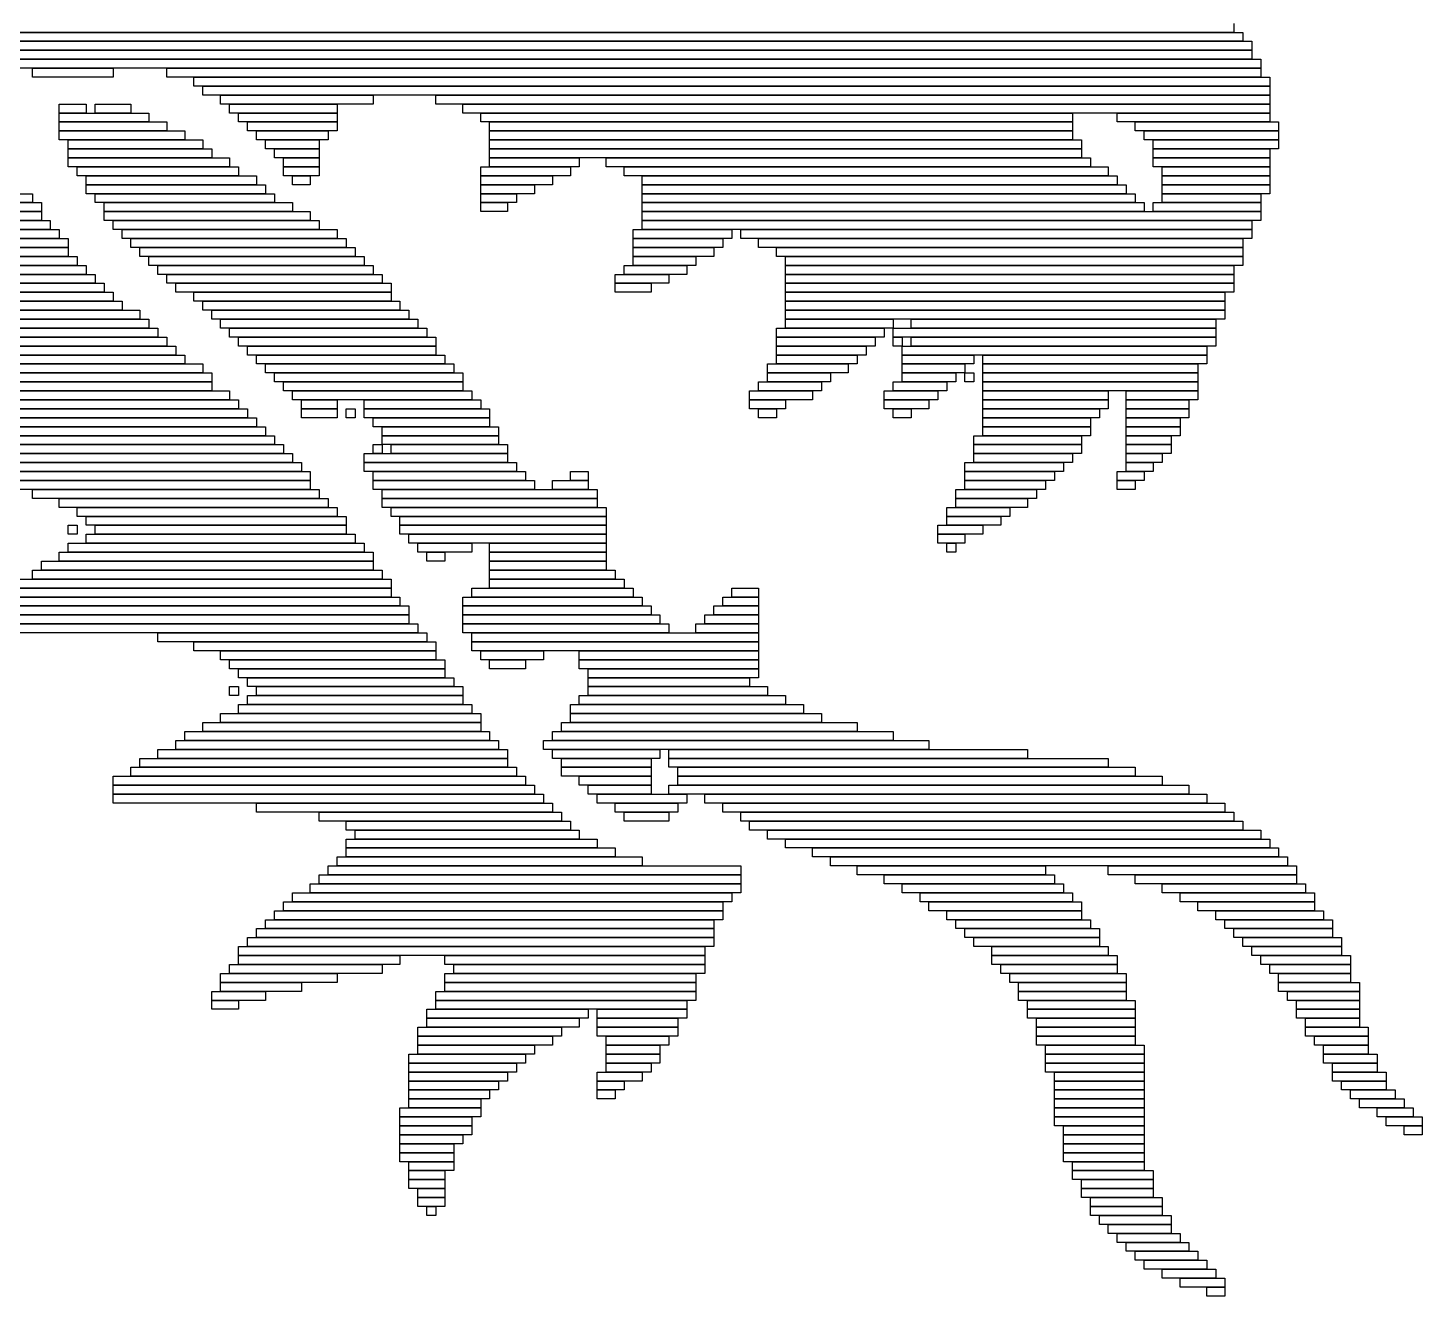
# Model space of a CAD drawing. Extents: x 320 to 700, y 291 to 714.
# Drawn here: x 544.5 to 700, y 403 to 544.5 of the extents above; entities that cross this region are included whole.
import ezdxf

# ---------------------------------------------------------------- set-up
doc = ezdxf.new("R2010")
doc.units = 0

msp = doc.modelspace()

# ---------------------------------------------------------------- linework, layer by layer
for p, q in [((679, 545), (679, 544)), ((679, 544), (427, 544)), ((538, 544), (680, 544)), ((680, 543), (538, 543)), ((540, 543), (681, 543)), ((680, 544), (680, 543)), ((681, 543), (681, 542)), ((681, 542), (540, 542)), ((541, 542), (681, 542)), ((681, 542), (681, 541)), ((681, 541), (541, 541)), ((543, 541), (682, 541)), ((682, 540), (543, 540)), ((545, 540), (554, 540)), ((545, 539), (545, 540)), ((554, 540), (554, 539)), ((560, 540), (682, 540)), ((560, 539), (560, 540)), ((682, 541), (682, 540)), ((682, 540), (682, 539)), ((554, 539), (545, 539)), ((682, 539), (560, 539)), ((563, 539), (683, 539)), ((563, 538), (563, 539)), ((683, 539), (683, 538)), ((683, 538), (563, 538)), ((564, 538), (683, 538)), ((564, 537), (564, 538)), ((683, 537), (564, 537)), ((566, 537), (583, 537)), ((566, 536), (566, 537)), ((583, 537), (583, 536)), ((590, 537), (683, 537)), ((590, 536), (590, 537)), ((683, 538), (683, 537)), ((683, 537), (683, 536)), ((548, 536), (551, 536)), ((548, 535), (548, 536)), ((551, 535), (548, 535)), ((548, 535), (558, 535)), ((548, 534), (548, 535)), ((551, 536), (551, 535)), ((552, 536), (556, 536)), ((552, 535), (552, 536)), ((556, 535), (552, 535)), ((556, 536), (556, 535)), ((558, 535), (558, 534)), ((583, 536), (566, 536)), ((567, 536), (579, 536)), ((567, 535), (567, 536)), ((579, 535), (567, 535)), ((568, 535), (579, 535)), ((568, 534), (568, 535)), ((579, 536), (579, 535)), ((579, 535), (579, 534)), ((683, 536), (590, 536)), ((593, 536), (683, 536)), ((593, 535), (593, 536)), ((683, 535), (593, 535)), ((595, 535), (661, 535)), ((595, 534), (595, 535)), ((661, 535), (661, 534)), ((666, 535), (683, 535)), ((666, 534), (666, 535)), ((683, 536), (683, 535)), ((683, 535), (683, 534)), ((558, 534), (548, 534)), ((548, 534), (560, 534)), ((548, 533), (548, 534)), ((560, 534), (560, 533)), ((579, 534), (568, 534)), ((569, 534), (579, 534)), ((569, 533), (569, 534)), ((579, 534), (579, 533)), ((661, 534), (595, 534)), ((596, 534), (661, 534)), ((596, 533), (596, 534)), ((661, 534), (661, 533)), ((683, 534), (666, 534)), ((668, 534), (684, 534)), ((668, 533), (668, 534)), ((684, 534), (684, 533)), ((560, 533), (548, 533)), ((548, 533), (562, 533)), ((548, 532), (548, 533)), ((562, 532), (548, 532)), ((549, 532), (564, 532)), ((549, 531), (549, 532)), ((562, 533), (562, 532)), ((564, 532), (564, 531)), ((579, 533), (569, 533)), ((570, 533), (578, 533)), ((570, 532), (570, 533)), ((578, 532), (570, 532)), ((571, 532), (577, 532)), ((571, 531), (571, 532)), ((577, 532), (577, 531)), ((578, 533), (578, 532)), ((661, 533), (596, 533)), ((596, 533), (661, 533)), ((596, 532), (596, 533)), ((661, 532), (596, 532)), ((596, 532), (662, 532)), ((596, 531), (596, 532)), ((661, 533), (661, 532)), ((662, 532), (662, 531)), ((684, 533), (668, 533)), ((669, 533), (684, 533)), ((669, 532), (669, 533)), ((684, 532), (669, 532)), ((670, 532), (684, 532)), ((670, 531), (670, 532)), ((684, 533), (684, 532)), ((684, 532), (684, 531)), ((564, 531), (549, 531)), ((549, 531), (565, 531)), ((549, 530), (549, 531)), ((565, 531), (565, 530)), ((577, 531), (571, 531)), ((572, 531), (577, 531)), ((572, 530), (572, 531)), ((577, 531), (577, 530)), ((662, 531), (596, 531)), ((596, 531), (662, 531)), ((596, 530), (596, 531)), ((662, 531), (662, 530)), ((684, 531), (670, 531)), ((670, 531), (683, 531)), ((670, 530), (670, 531)), ((683, 531), (683, 530)), ((565, 530), (549, 530)), ((549, 530), (567, 530)), ((549, 529), (549, 530)), ((567, 529), (549, 529)), ((550, 529), (568, 529)), ((550, 528), (550, 529)), ((567, 530), (567, 529)), ((568, 529), (568, 528)), ((577, 530), (572, 530)), ((573, 530), (577, 530)), ((573, 529), (573, 530)), ((577, 529), (573, 529)), ((573, 529), (577, 529)), ((573, 528), (573, 529)), ((577, 530), (577, 529)), ((577, 529), (577, 528)), ((595, 529), (605, 529)), ((595, 528), (595, 529)), ((662, 530), (596, 530)), ((596, 530), (606, 530)), ((596, 529), (596, 530)), ((606, 529), (596, 529)), ((605, 529), (605, 528)), ((606, 530), (606, 529)), ((609, 530), (663, 530)), ((609, 529), (609, 530)), ((663, 529), (609, 529)), ((611, 529), (665, 529)), ((611, 528), (611, 529)), ((663, 530), (663, 529)), ((665, 529), (665, 528)), ((683, 530), (670, 530)), ((670, 530), (683, 530)), ((670, 529), (670, 530)), ((683, 529), (670, 529)), ((671, 529), (683, 529)), ((671, 528), (671, 529)), ((683, 530), (683, 529)), ((683, 529), (683, 528)), ((568, 528), (550, 528)), ((551, 528), (570, 528)), ((551, 527), (551, 528)), ((570, 528), (570, 527)), ((577, 528), (573, 528)), ((574, 528), (576, 528)), ((574, 527), (574, 528)), ((576, 528), (576, 527)), ((605, 528), (595, 528)), ((595, 528), (603, 528)), ((595, 527), (595, 528)), ((603, 528), (603, 527)), ((665, 528), (611, 528)), ((613, 528), (666, 528)), ((613, 527), (613, 528)), ((666, 528), (666, 527)), ((683, 528), (671, 528)), ((671, 528), (683, 528)), ((671, 527), (671, 528)), ((683, 528), (683, 527)), ((491, 526), (545, 526)), ((545, 526), (545, 525)), ((570, 527), (551, 527)), ((551, 527), (571, 527)), ((551, 526), (551, 527)), ((571, 526), (551, 526)), ((552, 526), (572, 526)), ((552, 525), (552, 526)), ((571, 527), (571, 526)), ((572, 526), (572, 525)), ((576, 527), (574, 527)), ((603, 527), (595, 527)), ((595, 527), (601, 527)), ((595, 526), (595, 527)), ((601, 526), (595, 526)), ((595, 526), (599, 526)), ((595, 525), (595, 526)), ((599, 526), (599, 525)), ((601, 527), (601, 526)), ((666, 527), (613, 527)), ((613, 527), (667, 527)), ((613, 526), (613, 527)), ((667, 526), (613, 526)), ((613, 526), (668, 526)), ((613, 525), (613, 526)), ((667, 527), (667, 526)), ((668, 526), (668, 525)), ((683, 527), (671, 527)), ((671, 527), (683, 527)), ((671, 526), (671, 527)), ((683, 526), (671, 526)), ((671, 526), (682, 526)), ((671, 525), (671, 526)), ((682, 526), (682, 525)), ((683, 527), (683, 526)), ((466, 525), (546, 525)), ((545, 525), (491, 525)), ((546, 525), (546, 524)), ((572, 525), (552, 525)), ((553, 525), (574, 525)), ((553, 524), (553, 525)), ((574, 525), (574, 524)), ((599, 525), (595, 525)), ((595, 525), (598, 525)), ((595, 524), (595, 525)), ((598, 525), (598, 524)), ((668, 525), (613, 525)), ((613, 525), (669, 525)), ((613, 524), (613, 525)), ((669, 525), (669, 524)), ((670, 525), (682, 525)), ((670, 524), (670, 525)), ((682, 525), (671, 525)), ((682, 525), (682, 524)), ((546, 524), (466, 524)), ((466, 524), (546, 524)), ((546, 523), (466, 523)), ((467, 523), (547, 523)), ((546, 524), (546, 523)), ((547, 523), (547, 522)), ((574, 524), (553, 524)), ((553, 524), (576, 524)), ((553, 523), (553, 524)), ((576, 523), (553, 523)), ((554, 523), (577, 523)), ((554, 522), (554, 523)), ((576, 524), (576, 523)), ((577, 523), (577, 522)), ((598, 524), (595, 524)), ((669, 524), (613, 524)), ((613, 524), (682, 524)), ((613, 523), (613, 524)), ((682, 523), (613, 523)), ((613, 523), (681, 523)), ((613, 522), (613, 523)), ((682, 524), (670, 524)), ((681, 523), (681, 522)), ((682, 524), (682, 523)), ((547, 522), (467, 522)), ((468, 522), (548, 522)), ((548, 521), (468, 521)), ((470, 521), (549, 521)), ((548, 522), (548, 521)), ((549, 521), (549, 520)), ((577, 522), (554, 522)), ((555, 522), (579, 522)), ((555, 521), (555, 522)), ((579, 521), (555, 521)), ((556, 521), (580, 521)), ((556, 520), (556, 521)), ((579, 522), (579, 521)), ((580, 521), (580, 520)), ((612, 522), (623, 522)), ((612, 521), (612, 522)), ((623, 521), (612, 521)), ((612, 521), (622, 521)), ((612, 520), (612, 521)), ((681, 522), (613, 522)), ((622, 521), (622, 520)), ((623, 522), (623, 521)), ((624, 522), (681, 522)), ((624, 521), (624, 522)), ((681, 521), (624, 521)), ((626, 521), (680, 521)), ((626, 520), (626, 521)), ((680, 521), (680, 520)), ((681, 522), (681, 521)), ((549, 520), (470, 520)), ((471, 520), (549, 520)), ((549, 520), (549, 519)), ((580, 520), (556, 520)), ((557, 520), (581, 520)), ((557, 519), (557, 520)), ((581, 520), (581, 519)), ((622, 520), (612, 520)), ((612, 520), (621, 520)), ((612, 519), (612, 520)), ((621, 520), (621, 519)), ((680, 520), (626, 520)), ((628, 520), (680, 520)), ((628, 519), (628, 520)), ((680, 520), (680, 519)), ((549, 519), (471, 519)), ((472, 519), (550, 519)), ((550, 518), (472, 518)), ((474, 518), (551, 518)), ((550, 519), (550, 518)), ((551, 518), (551, 517)), ((581, 519), (557, 519)), ((558, 519), (582, 519)), ((558, 518), (558, 519)), ((582, 518), (558, 518)), ((559, 518), (583, 518)), ((559, 517), (559, 518)), ((582, 519), (582, 518)), ((583, 518), (583, 517)), ((611, 518), (618, 518)), ((611, 517), (611, 518)), ((621, 519), (612, 519)), ((612, 519), (619, 519)), ((612, 518), (612, 519)), ((619, 518), (612, 518)), ((618, 518), (618, 517)), ((619, 519), (619, 518)), ((680, 519), (628, 519)), ((629, 519), (680, 519)), ((629, 518), (629, 519)), ((680, 518), (629, 518)), ((629, 518), (679, 518)), ((629, 517), (629, 518)), ((679, 518), (679, 517)), ((680, 519), (680, 518)), ((551, 517), (474, 517)), ((475, 517), (552, 517)), ((552, 517), (552, 516)), ((583, 517), (559, 517)), ((560, 517), (584, 517)), ((560, 516), (560, 517)), ((584, 517), (584, 516)), ((610, 517), (616, 517)), ((610, 516), (610, 517)), ((618, 517), (611, 517)), ((616, 517), (616, 516)), ((679, 517), (629, 517)), ((629, 517), (679, 517)), ((629, 516), (629, 517)), ((679, 517), (679, 516)), ((552, 516), (475, 516)), ((477, 516), (553, 516)), ((553, 515), (477, 515)), ((478, 515), (554, 515)), ((553, 516), (553, 515)), ((554, 515), (554, 514)), ((584, 516), (560, 516)), ((561, 516), (585, 516)), ((561, 515), (561, 516)), ((585, 515), (561, 515)), ((563, 515), (585, 515)), ((563, 514), (563, 515)), ((585, 516), (585, 515)), ((585, 515), (585, 514)), ((616, 516), (610, 516)), ((610, 516), (614, 516)), ((610, 515), (610, 516)), ((614, 515), (610, 515)), ((614, 516), (614, 515)), ((679, 516), (629, 516)), ((629, 516), (679, 516)), ((629, 515), (629, 516)), ((679, 515), (629, 515)), ((629, 515), (678, 515)), ((629, 514), (629, 515)), ((678, 515), (678, 514)), ((679, 516), (679, 515)), ((554, 514), (478, 514)), ((480, 514), (555, 514)), ((555, 514), (555, 513)), ((585, 514), (563, 514)), ((564, 514), (586, 514)), ((564, 513), (564, 514)), ((586, 514), (586, 513)), ((678, 514), (629, 514)), ((629, 514), (678, 514)), ((629, 513), (629, 514)), ((678, 514), (678, 513)), ((555, 513), (480, 513)), ((482, 513), (557, 513)), ((557, 512), (482, 512)), ((485, 512), (558, 512)), ((557, 513), (557, 512)), ((558, 512), (558, 511)), ((586, 513), (564, 513)), ((565, 513), (587, 513)), ((565, 512), (565, 513)), ((587, 512), (565, 512)), ((566, 512), (588, 512)), ((566, 511), (566, 512)), ((587, 513), (587, 512)), ((588, 512), (588, 511)), ((678, 513), (629, 513)), ((629, 513), (678, 513)), ((629, 512), (629, 513)), ((678, 512), (629, 512)), ((629, 512), (641, 512)), ((629, 511), (629, 512)), ((641, 512), (641, 511)), ((643, 512), (677, 512)), ((643, 511), (643, 512)), ((677, 512), (677, 511)), ((678, 513), (678, 512)), ((558, 511), (485, 511)), ((517, 511), (559, 511)), ((559, 511), (559, 510)), ((588, 511), (566, 511)), ((567, 511), (589, 511)), ((567, 510), (567, 511)), ((589, 511), (589, 510)), ((628, 511), (640, 511)), ((628, 510), (628, 511)), ((641, 511), (629, 511)), ((640, 511), (640, 510)), ((641, 511), (677, 511)), ((641, 510), (641, 511)), ((677, 511), (643, 511)), ((677, 511), (677, 510)), ((559, 510), (517, 510)), ((521, 510), (560, 510)), ((560, 509), (521, 509)), ((524, 509), (561, 509)), ((560, 510), (560, 509)), ((561, 509), (561, 508)), ((589, 510), (567, 510)), ((568, 510), (590, 510)), ((568, 509), (568, 510)), ((590, 509), (568, 509)), ((569, 509), (590, 509)), ((569, 508), (569, 509)), ((590, 510), (590, 509)), ((590, 509), (590, 508)), ((640, 510), (628, 510)), ((628, 510), (639, 510)), ((628, 509), (628, 510)), ((639, 509), (628, 509)), ((628, 509), (638, 509)), ((628, 508), (628, 509)), ((638, 509), (638, 508)), ((639, 510), (639, 509)), ((677, 510), (641, 510)), ((641, 510), (642, 510)), ((641, 509), (641, 510)), ((642, 509), (641, 509)), ((642, 510), (642, 509)), ((642, 509), (676, 509)), ((642, 508), (642, 509)), ((643, 510), (677, 510)), ((643, 509), (643, 510)), ((677, 509), (643, 509)), ((676, 509), (676, 508)), ((677, 510), (677, 509)), ((561, 508), (524, 508)), ((526, 508), (562, 508)), ((562, 507), (526, 507)), ((527, 507), (564, 507)), ((562, 508), (562, 507)), ((564, 507), (564, 506)), ((590, 508), (569, 508)), ((570, 508), (591, 508)), ((570, 507), (570, 508)), ((591, 507), (570, 507)), ((571, 507), (592, 507)), ((571, 506), (571, 507)), ((591, 508), (591, 507)), ((592, 507), (592, 506)), ((627, 507), (636, 507)), ((627, 506), (627, 507)), ((638, 508), (628, 508)), ((628, 508), (637, 508)), ((628, 507), (628, 508)), ((637, 507), (628, 507)), ((636, 507), (636, 506)), ((637, 508), (637, 507)), ((676, 508), (642, 508)), ((642, 508), (650, 508)), ((642, 507), (642, 508)), ((650, 507), (642, 507)), ((642, 507), (649, 507)), ((642, 506), (642, 507)), ((649, 507), (649, 506)), ((650, 508), (650, 507)), ((651, 508), (676, 508)), ((651, 507), (651, 508)), ((676, 507), (651, 507)), ((651, 507), (675, 507)), ((651, 506), (651, 507)), ((675, 507), (675, 506)), ((676, 508), (676, 507)), ((564, 506), (527, 506)), ((528, 506), (565, 506)), ((565, 506), (565, 505)), ((592, 506), (571, 506)), ((572, 506), (593, 506)), ((572, 505), (572, 506)), ((593, 506), (593, 505)), ((636, 506), (627, 506)), ((627, 506), (634, 506)), ((627, 505), (627, 506)), ((634, 506), (634, 505)), ((649, 506), (642, 506)), ((642, 506), (648, 506)), ((642, 505), (642, 506)), ((648, 506), (648, 505)), ((649, 506), (650, 506)), ((649, 505), (649, 506)), ((650, 506), (650, 505)), ((675, 506), (651, 506)), ((651, 506), (675, 506)), ((651, 505), (651, 506)), ((675, 506), (675, 505)), ((526, 504), (567, 504)), ((565, 505), (528, 505)), ((528, 505), (565, 505)), ((565, 504), (528, 504)), ((565, 505), (565, 504)), ((567, 504), (567, 503)), ((593, 505), (572, 505)), ((573, 505), (593, 505)), ((573, 504), (573, 505)), ((593, 504), (573, 504)), ((574, 504), (594, 504)), ((574, 503), (574, 504)), ((593, 505), (593, 504)), ((594, 504), (594, 503)), ((625, 504), (632, 504)), ((625, 503), (625, 504)), ((626, 505), (633, 505)), ((626, 504), (626, 505)), ((633, 504), (626, 504)), ((634, 505), (627, 505)), ((632, 504), (632, 503)), ((633, 505), (633, 504)), ((640, 504), (646, 504)), ((640, 503), (640, 504)), ((641, 505), (647, 505)), ((641, 504), (641, 505)), ((647, 504), (641, 504)), ((648, 505), (642, 505)), ((646, 504), (646, 503)), ((647, 505), (647, 504)), ((650, 505), (649, 505)), ((675, 505), (651, 505)), ((651, 505), (675, 505)), ((651, 504), (651, 505)), ((675, 504), (651, 504)), ((651, 504), (665, 504)), ((651, 503), (651, 504)), ((665, 504), (665, 503)), ((667, 504), (675, 504)), ((667, 503), (667, 504)), ((675, 505), (675, 504)), ((675, 504), (675, 503)), ((525, 503), (568, 503)), ((567, 503), (526, 503)), ((568, 503), (568, 502)), ((594, 503), (574, 503)), ((575, 503), (579, 503)), ((575, 502), (575, 503)), ((579, 503), (579, 502)), ((582, 503), (595, 503)), ((582, 502), (582, 503)), ((595, 503), (595, 502)), ((632, 503), (625, 503)), ((625, 503), (629, 503)), ((625, 502), (625, 503)), ((629, 503), (629, 502)), ((646, 503), (640, 503)), ((640, 503), (645, 503)), ((640, 502), (640, 503)), ((645, 503), (645, 502)), ((665, 503), (651, 503)), ((651, 503), (665, 503)), ((651, 502), (651, 503)), ((665, 503), (665, 502)), ((675, 503), (667, 503)), ((667, 503), (674, 503)), ((667, 502), (667, 503)), ((674, 503), (674, 502)), ((521, 501), (570, 501)), ((523, 502), (569, 502)), ((569, 501), (523, 501)), ((568, 502), (525, 502)), ((569, 502), (569, 501)), ((570, 501), (570, 500)), ((579, 502), (575, 502)), ((575, 502), (579, 502)), ((575, 501), (575, 502)), ((579, 501), (575, 501)), ((579, 502), (579, 501)), ((580, 502), (581, 502)), ((580, 501), (580, 502)), ((581, 501), (580, 501)), ((581, 502), (581, 501)), ((595, 502), (582, 502)), ((582, 502), (596, 502)), ((582, 501), (582, 502)), ((596, 501), (582, 501)), ((583, 501), (596, 501)), ((583, 500), (583, 501)), ((596, 502), (596, 501)), ((596, 501), (596, 500)), ((629, 502), (625, 502)), ((626, 502), (628, 502)), ((626, 501), (626, 502)), ((628, 501), (626, 501)), ((628, 502), (628, 501)), ((645, 502), (640, 502)), ((641, 502), (643, 502)), ((641, 501), (641, 502)), ((643, 501), (641, 501)), ((643, 502), (643, 501)), ((665, 502), (651, 502)), ((651, 502), (664, 502)), ((651, 501), (651, 502)), ((664, 501), (651, 501)), ((651, 501), (663, 501)), ((651, 500), (651, 501)), ((663, 501), (663, 500)), ((664, 502), (664, 501)), ((674, 502), (667, 502)), ((667, 502), (674, 502)), ((667, 501), (667, 502)), ((674, 501), (667, 501)), ((667, 501), (673, 501)), ((667, 500), (667, 501)), ((673, 501), (673, 500)), ((674, 502), (674, 501)), ((520, 500), (571, 500)), ((570, 500), (521, 500)), ((571, 500), (571, 499)), ((596, 500), (583, 500)), ((584, 500), (597, 500)), ((584, 499), (584, 500)), ((597, 500), (597, 499)), ((663, 500), (651, 500)), ((651, 500), (663, 500)), ((651, 499), (651, 500)), ((663, 500), (663, 499)), ((673, 500), (667, 500)), ((667, 500), (673, 500)), ((667, 499), (667, 500)), ((673, 500), (673, 499)), ((517, 498), (573, 498)), ((518, 499), (572, 499)), ((572, 498), (518, 498)), ((571, 499), (520, 499)), ((572, 499), (572, 498)), ((573, 498), (573, 497)), ((583, 498), (584, 498)), ((583, 497), (583, 498)), ((597, 499), (584, 499)), ((584, 499), (597, 499)), ((584, 498), (584, 499)), ((597, 498), (584, 498)), ((584, 498), (584, 497)), ((585, 498), (598, 498)), ((585, 497), (585, 498)), ((597, 499), (597, 498)), ((598, 498), (598, 497)), ((650, 499), (662, 499)), ((650, 498), (650, 499)), ((662, 498), (650, 498)), ((650, 498), (662, 498)), ((650, 497), (650, 498)), ((663, 499), (651, 499)), ((662, 499), (662, 498)), ((662, 498), (662, 497)), ((673, 499), (667, 499)), ((667, 499), (672, 499)), ((667, 498), (667, 499)), ((672, 498), (667, 498)), ((667, 498), (672, 498)), ((667, 497), (667, 498)), ((672, 499), (672, 498)), ((672, 498), (672, 497)), ((515, 497), (574, 497)), ((573, 497), (517, 497)), ((574, 497), (574, 496)), ((582, 497), (598, 497)), ((582, 496), (582, 497)), ((584, 497), (583, 497)), ((598, 497), (585, 497)), ((598, 497), (598, 496)), ((662, 497), (650, 497)), ((650, 497), (661, 497)), ((650, 496), (650, 497)), ((661, 497), (661, 496)), ((672, 497), (667, 497)), ((667, 497), (671, 497)), ((667, 496), (667, 497)), ((671, 497), (671, 496)), ((513, 495), (576, 495)), ((514, 496), (575, 496)), ((575, 495), (514, 495)), ((574, 496), (515, 496)), ((575, 496), (575, 495)), ((576, 495), (576, 494)), ((598, 496), (582, 496)), ((582, 496), (599, 496)), ((582, 495), (582, 496)), ((599, 495), (582, 495)), ((583, 495), (600, 495)), ((583, 494), (583, 495)), ((599, 496), (599, 495)), ((600, 495), (600, 494)), ((605, 495), (607, 495)), ((605, 494), (605, 495)), ((607, 495), (607, 494)), ((649, 496), (660, 496)), ((649, 495), (649, 496)), ((660, 495), (649, 495)), ((649, 495), (659, 495)), ((649, 494), (649, 495)), ((661, 496), (650, 496)), ((659, 495), (659, 494)), ((660, 496), (660, 495)), ((666, 495), (669, 495)), ((666, 494), (666, 495)), ((671, 496), (667, 496)), ((667, 496), (670, 496)), ((667, 495), (667, 496)), ((670, 495), (667, 495)), ((669, 495), (669, 494)), ((670, 496), (670, 495)), ((576, 494), (513, 494)), ((541, 494), (576, 494)), ((576, 493), (541, 493)), ((545, 493), (577, 493)), ((545, 492), (545, 493)), ((576, 494), (576, 493)), ((577, 493), (577, 492)), ((600, 494), (583, 494)), ((583, 494), (601, 494)), ((583, 493), (583, 494)), ((601, 493), (583, 493)), ((584, 493), (608, 493)), ((584, 492), (584, 493)), ((601, 494), (601, 493)), ((603, 494), (607, 494)), ((603, 493), (603, 494)), ((607, 493), (603, 493)), ((607, 494), (605, 494)), ((607, 494), (607, 493)), ((608, 493), (608, 492)), ((648, 493), (657, 493)), ((648, 492), (648, 493)), ((659, 494), (649, 494)), ((649, 494), (658, 494)), ((649, 493), (649, 494)), ((658, 493), (649, 493)), ((657, 493), (657, 492)), ((658, 494), (658, 493)), ((669, 494), (666, 494)), ((666, 494), (668, 494)), ((666, 493), (666, 494)), ((668, 493), (666, 493)), ((668, 494), (668, 493)), ((577, 492), (545, 492)), ((548, 492), (578, 492)), ((548, 491), (548, 492)), ((578, 492), (578, 491)), ((608, 492), (584, 492)), ((584, 492), (608, 492)), ((584, 491), (584, 492)), ((608, 492), (608, 491)), ((657, 492), (648, 492)), ((648, 492), (656, 492)), ((648, 491), (648, 492)), ((656, 492), (656, 491)), ((578, 491), (548, 491)), ((550, 491), (579, 491)), ((550, 490), (550, 491)), ((579, 490), (550, 490)), ((551, 490), (580, 490)), ((551, 489), (551, 490)), ((579, 491), (579, 490)), ((580, 490), (580, 489)), ((608, 491), (584, 491)), ((585, 491), (609, 491)), ((585, 490), (585, 491)), ((609, 490), (585, 490)), ((586, 490), (609, 490)), ((586, 489), (586, 490)), ((609, 491), (609, 490)), ((609, 490), (609, 489)), ((647, 491), (654, 491)), ((647, 490), (647, 491)), ((654, 490), (647, 490)), ((647, 490), (653, 490)), ((647, 489), (647, 490)), ((656, 491), (648, 491)), ((653, 490), (653, 489)), ((654, 491), (654, 490)), ((549, 489), (550, 489)), ((549, 488), (549, 489)), ((550, 489), (550, 488)), ((580, 489), (551, 489)), ((552, 489), (580, 489)), ((552, 488), (552, 489)), ((580, 489), (580, 488)), ((609, 489), (586, 489)), ((586, 489), (609, 489)), ((586, 488), (586, 489)), ((609, 489), (609, 488)), ((646, 489), (651, 489)), ((646, 488), (646, 489)), ((653, 489), (647, 489)), ((651, 489), (651, 488)), ((550, 488), (549, 488)), ((549, 487), (582, 487)), ((549, 486), (549, 487)), ((551, 488), (581, 488)), ((551, 487), (551, 488)), ((581, 487), (551, 487)), ((580, 488), (552, 488)), ((581, 488), (581, 487)), ((582, 487), (582, 486)), ((609, 488), (586, 488)), ((587, 488), (609, 488)), ((587, 487), (587, 488)), ((609, 487), (587, 487)), ((588, 487), (594, 487)), ((588, 486), (588, 487)), ((594, 487), (594, 486)), ((596, 487), (609, 487)), ((596, 486), (596, 487)), ((609, 488), (609, 487)), ((609, 487), (609, 486)), ((651, 488), (646, 488)), ((646, 488), (649, 488)), ((646, 487), (646, 488)), ((649, 487), (646, 487)), ((647, 487), (648, 487)), ((647, 486), (647, 487)), ((648, 487), (648, 486)), ((649, 488), (649, 487)), ((548, 486), (583, 486)), ((548, 485), (548, 486)), ((582, 486), (549, 486)), ((583, 486), (583, 485)), ((594, 486), (588, 486)), ((589, 486), (591, 486)), ((589, 485), (589, 486)), ((591, 486), (591, 485)), ((609, 486), (596, 486)), ((596, 486), (609, 486)), ((596, 485), (596, 486)), ((609, 486), (609, 485)), ((648, 486), (647, 486)), ((545, 484), (584, 484)), ((545, 483), (545, 484)), ((546, 485), (583, 485)), ((546, 484), (546, 485)), ((583, 484), (546, 484)), ((583, 485), (548, 485)), ((583, 485), (583, 484)), ((584, 484), (584, 483)), ((591, 485), (589, 485)), ((609, 485), (596, 485)), ((596, 485), (609, 485)), ((596, 484), (596, 485)), ((609, 484), (596, 484)), ((596, 484), (610, 484)), ((596, 483), (596, 484)), ((609, 485), (609, 484)), ((610, 484), (610, 483)), ((543, 483), (585, 483)), ((584, 483), (545, 483)), ((585, 483), (585, 482)), ((610, 483), (596, 483)), ((596, 483), (611, 483)), ((596, 482), (596, 483)), ((611, 483), (611, 482)), ((539, 481), (586, 481)), ((541, 482), (585, 482)), ((585, 481), (541, 481)), ((585, 482), (543, 482)), ((585, 482), (585, 481)), ((586, 481), (586, 480)), ((593, 481), (613, 481)), ((593, 480), (593, 481)), ((594, 482), (612, 482)), ((594, 481), (594, 482)), ((612, 481), (594, 481)), ((611, 482), (596, 482)), ((612, 482), (612, 481)), ((613, 481), (613, 480)), ((622, 481), (626, 481)), ((622, 480), (622, 481)), ((623, 482), (626, 482)), ((623, 481), (623, 482)), ((626, 481), (623, 481)), ((626, 482), (626, 481)), ((626, 481), (626, 480)), ((536, 479), (587, 479)), ((537, 480), (587, 480)), ((587, 479), (537, 479)), ((586, 480), (539, 480)), ((587, 480), (587, 479)), ((587, 479), (587, 478)), ((613, 480), (593, 480)), ((593, 480), (614, 480)), ((593, 479), (593, 480)), ((614, 479), (593, 479)), ((593, 479), (615, 479)), ((593, 478), (593, 479)), ((614, 480), (614, 479)), ((615, 479), (615, 478)), ((620, 479), (626, 479)), ((620, 478), (620, 479)), ((621, 480), (626, 480)), ((621, 479), (621, 480)), ((626, 479), (621, 479)), ((626, 480), (622, 480)), ((626, 480), (626, 479)), ((626, 479), (626, 478)), ((587, 478), (536, 478)), ((537, 478), (588, 478)), ((588, 478), (588, 477)), ((615, 478), (593, 478)), ((593, 478), (616, 478)), ((593, 477), (593, 478)), ((616, 478), (616, 477)), ((619, 478), (626, 478)), ((619, 477), (619, 478)), ((626, 478), (620, 478)), ((626, 478), (626, 477)), ((588, 477), (537, 477)), ((559, 477), (589, 477)), ((559, 476), (559, 477)), ((589, 476), (559, 476)), ((563, 476), (590, 476)), ((563, 475), (563, 476)), ((589, 477), (589, 476)), ((590, 476), (590, 475)), ((616, 477), (593, 477)), ((594, 477), (626, 477)), ((594, 476), (594, 477)), ((626, 476), (594, 476)), ((594, 476), (626, 476)), ((594, 475), (594, 476)), ((626, 477), (619, 477)), ((626, 477), (626, 476)), ((626, 476), (626, 475)), ((590, 475), (563, 475)), ((566, 475), (590, 475)), ((566, 474), (566, 475)), ((590, 475), (590, 474)), ((626, 475), (594, 475)), ((595, 475), (602, 475)), ((595, 474), (595, 475)), ((602, 475), (602, 474)), ((606, 475), (626, 475)), ((606, 474), (606, 475)), ((626, 475), (626, 474)), ((590, 474), (566, 474)), ((567, 474), (591, 474)), ((567, 473), (567, 474)), ((591, 473), (567, 473)), ((568, 473), (591, 473)), ((568, 472), (568, 473)), ((591, 474), (591, 473)), ((591, 473), (591, 472)), ((602, 474), (595, 474)), ((596, 474), (600, 474)), ((596, 473), (596, 474)), ((600, 473), (596, 473)), ((600, 474), (600, 473)), ((626, 474), (606, 474)), ((606, 474), (626, 474)), ((606, 473), (606, 474)), ((626, 473), (606, 473)), ((607, 473), (626, 473)), ((607, 472), (607, 473)), ((626, 474), (626, 473)), ((626, 473), (626, 472)), ((591, 472), (568, 472)), ((569, 472), (592, 472)), ((569, 471), (569, 472)), ((592, 472), (592, 471)), ((626, 472), (607, 472)), ((607, 472), (625, 472)), ((607, 471), (607, 472)), ((625, 472), (625, 471)), ((567, 471), (568, 471)), ((567, 470), (567, 471)), ((568, 470), (567, 470)), ((568, 471), (568, 470)), ((592, 471), (569, 471)), ((569, 470), (593, 470)), ((569, 469), (569, 470)), ((570, 471), (593, 471)), ((570, 470), (570, 471)), ((593, 470), (570, 470)), ((593, 471), (593, 470)), ((593, 470), (593, 469)), ((606, 470), (629, 470)), ((606, 469), (606, 470)), ((625, 471), (607, 471)), ((607, 471), (627, 471)), ((607, 470), (607, 471)), ((627, 470), (607, 470)), ((627, 471), (627, 470)), ((629, 470), (629, 469)), ((568, 469), (594, 469)), ((568, 468), (568, 469)), ((593, 469), (569, 469)), ((594, 469), (594, 468)), ((605, 469), (631, 469)), ((605, 468), (605, 469)), ((629, 469), (606, 469)), ((631, 469), (631, 468)), ((564, 467), (595, 467)), ((564, 466), (564, 467)), ((566, 468), (595, 468)), ((566, 467), (566, 468)), ((595, 467), (566, 467)), ((594, 468), (568, 468)), ((595, 468), (595, 467)), ((595, 467), (595, 466)), ((604, 467), (637, 467)), ((604, 466), (604, 467)), ((631, 468), (605, 468)), ((605, 468), (633, 468)), ((605, 467), (605, 468)), ((633, 467), (605, 467)), ((633, 468), (633, 467)), ((637, 467), (637, 466)), ((561, 465), (597, 465)), ((561, 464), (561, 465)), ((562, 466), (596, 466)), ((562, 465), (562, 466)), ((596, 465), (562, 465)), ((595, 466), (564, 466)), ((596, 466), (596, 465)), ((597, 465), (597, 464)), ((602, 465), (645, 465)), ((602, 464), (602, 465)), ((603, 466), (641, 466)), ((603, 465), (603, 466)), ((641, 465), (603, 465)), ((637, 466), (604, 466)), ((641, 466), (641, 465)), ((645, 465), (645, 464)), ((559, 464), (598, 464)), ((559, 463), (559, 464)), ((597, 464), (561, 464)), ((598, 464), (598, 463)), ((645, 464), (602, 464)), ((603, 464), (615, 464)), ((603, 463), (603, 464)), ((615, 464), (615, 463)), ((616, 464), (656, 464)), ((616, 463), (616, 464)), ((656, 464), (656, 463)), ((556, 462), (599, 462)), ((556, 461), (556, 462)), ((557, 463), (598, 463)), ((557, 462), (557, 463)), ((598, 462), (557, 462)), ((598, 463), (559, 463)), ((598, 463), (598, 462)), ((599, 462), (599, 461)), ((615, 463), (603, 463)), ((604, 463), (614, 463)), ((604, 462), (604, 463)), ((614, 462), (604, 462)), ((604, 462), (614, 462)), ((604, 461), (604, 462)), ((614, 463), (614, 462)), ((614, 462), (614, 461)), ((656, 463), (616, 463)), ((616, 463), (665, 463)), ((616, 462), (616, 463)), ((665, 462), (616, 462)), ((617, 462), (668, 462)), ((617, 461), (617, 462)), ((665, 463), (665, 462)), ((668, 462), (668, 461)), ((554, 461), (600, 461)), ((554, 460), (554, 461)), ((599, 461), (556, 461)), ((600, 461), (600, 460)), ((614, 461), (604, 461)), ((606, 461), (614, 461)), ((606, 460), (606, 461)), ((614, 461), (614, 460)), ((668, 461), (617, 461)), ((617, 461), (671, 461)), ((617, 460), (617, 461)), ((671, 461), (671, 460)), ((600, 460), (554, 460)), ((554, 460), (601, 460)), ((554, 459), (554, 460)), ((601, 459), (554, 459)), ((554, 459), (602, 459)), ((554, 458), (554, 459)), ((601, 460), (601, 459)), ((602, 459), (602, 458)), ((614, 460), (606, 460)), ((607, 460), (614, 460)), ((607, 459), (607, 460)), ((614, 459), (607, 459)), ((608, 459), (618, 459)), ((608, 458), (608, 459)), ((614, 460), (614, 459)), ((616, 460), (674, 460)), ((616, 459), (616, 460)), ((674, 459), (616, 459)), ((671, 460), (617, 460)), ((618, 459), (618, 458)), ((620, 459), (676, 459)), ((620, 458), (620, 459)), ((674, 460), (674, 459)), ((676, 459), (676, 458)), ((602, 458), (554, 458)), ((570, 458), (603, 458)), ((570, 457), (570, 458)), ((603, 458), (603, 457)), ((618, 458), (608, 458)), ((610, 458), (617, 458)), ((610, 457), (610, 458)), ((617, 458), (617, 457)), ((676, 458), (620, 458)), ((622, 458), (678, 458)), ((622, 457), (622, 458)), ((678, 458), (678, 457)), ((603, 457), (570, 457)), ((577, 457), (604, 457)), ((577, 456), (577, 457)), ((604, 456), (577, 456)), ((580, 456), (605, 456)), ((580, 455), (580, 456)), ((604, 457), (604, 456)), ((605, 456), (605, 455)), ((617, 457), (610, 457)), ((611, 457), (616, 457)), ((611, 456), (611, 457)), ((616, 456), (611, 456)), ((616, 457), (616, 456)), ((678, 457), (622, 457)), ((624, 457), (679, 457)), ((624, 456), (624, 457)), ((679, 456), (624, 456)), ((625, 456), (680, 456)), ((625, 455), (625, 456)), ((679, 457), (679, 456)), ((680, 456), (680, 455)), ((605, 455), (580, 455)), ((581, 455), (606, 455)), ((581, 454), (581, 455)), ((606, 455), (606, 454)), ((680, 455), (625, 455)), ((627, 455), (682, 455)), ((627, 454), (627, 455)), ((682, 455), (682, 454)), ((580, 454), (608, 454)), ((580, 453), (580, 454)), ((608, 453), (580, 453)), ((580, 453), (610, 453)), ((580, 452), (580, 453)), ((606, 454), (581, 454)), ((608, 454), (608, 453)), ((610, 453), (610, 452)), ((682, 454), (627, 454)), ((629, 454), (683, 454)), ((629, 453), (629, 454)), ((683, 453), (629, 453)), ((632, 453), (684, 453)), ((632, 452), (632, 453)), ((683, 454), (683, 453)), ((684, 453), (684, 452)), ((578, 451), (624, 451)), ((578, 450), (578, 451)), ((579, 452), (613, 452)), ((579, 451), (579, 452)), ((613, 451), (579, 451)), ((610, 452), (580, 452)), ((613, 452), (613, 451)), ((624, 451), (624, 450)), ((684, 452), (632, 452)), ((634, 452), (685, 452)), ((634, 451), (634, 452)), ((685, 451), (634, 451)), ((637, 451), (658, 451)), ((637, 450), (637, 451)), ((658, 451), (658, 450)), ((665, 451), (686, 451)), ((665, 450), (665, 451)), ((685, 452), (685, 451)), ((686, 451), (686, 450)), ((577, 450), (624, 450)), ((577, 449), (577, 450)), ((624, 450), (578, 450)), ((624, 450), (624, 449)), ((658, 450), (637, 450)), ((640, 450), (659, 450)), ((640, 449), (640, 450)), ((659, 450), (659, 449)), ((686, 450), (665, 450)), ((668, 450), (686, 450)), ((668, 449), (668, 450)), ((686, 450), (686, 449)), ((574, 448), (623, 448)), ((574, 447), (574, 448)), ((576, 449), (624, 449)), ((576, 448), (576, 449)), ((624, 448), (576, 448)), ((624, 449), (577, 449)), ((623, 448), (623, 447)), ((624, 449), (624, 448)), ((659, 449), (640, 449)), ((642, 449), (660, 449)), ((642, 448), (642, 449)), ((660, 448), (642, 448)), ((644, 448), (661, 448)), ((644, 447), (644, 448)), ((660, 449), (660, 448)), ((661, 448), (661, 447)), ((686, 449), (668, 449)), ((671, 449), (687, 449)), ((671, 448), (671, 449)), ((687, 448), (671, 448)), ((673, 448), (688, 448)), ((673, 447), (673, 448)), ((687, 449), (687, 448)), ((688, 448), (688, 447)), ((573, 447), (622, 447)), ((573, 446), (573, 447)), ((623, 447), (574, 447)), ((622, 447), (622, 446)), ((661, 447), (644, 447)), ((645, 447), (662, 447)), ((645, 446), (645, 447)), ((662, 447), (662, 446)), ((688, 447), (673, 447)), ((675, 447), (688, 447)), ((675, 446), (675, 447)), ((688, 447), (688, 446)), ((571, 445), (621, 445)), ((571, 444), (571, 445)), ((572, 446), (622, 446)), ((572, 445), (572, 446)), ((622, 445), (572, 445)), ((622, 446), (573, 446)), ((621, 445), (621, 444)), ((622, 446), (622, 445)), ((662, 446), (645, 446)), ((647, 446), (662, 446)), ((647, 445), (647, 446)), ((662, 445), (647, 445)), ((648, 445), (663, 445)), ((648, 444), (648, 445)), ((662, 446), (662, 445)), ((663, 445), (663, 444)), ((688, 446), (675, 446)), ((677, 446), (689, 446)), ((677, 445), (677, 446)), ((689, 445), (677, 445)), ((678, 445), (690, 445)), ((678, 444), (678, 445)), ((689, 446), (689, 445)), ((690, 445), (690, 444)), ((570, 444), (621, 444)), ((570, 443), (570, 444)), ((621, 444), (571, 444)), ((621, 444), (621, 443)), ((663, 444), (648, 444)), ((649, 444), (664, 444)), ((649, 443), (649, 444)), ((664, 444), (664, 443)), ((690, 444), (678, 444)), ((679, 444), (690, 444)), ((679, 443), (679, 444)), ((690, 444), (690, 443)), ((568, 442), (620, 442)), ((568, 441), (568, 442)), ((569, 443), (621, 443)), ((569, 442), (569, 443)), ((621, 442), (569, 442)), ((621, 443), (570, 443)), ((620, 442), (620, 441)), ((621, 443), (621, 442)), ((664, 443), (649, 443)), ((650, 443), (664, 443)), ((650, 442), (650, 443)), ((664, 442), (650, 442)), ((652, 442), (665, 442)), ((652, 441), (652, 442)), ((664, 443), (664, 442)), ((665, 442), (665, 441)), ((690, 443), (679, 443)), ((680, 443), (691, 443)), ((680, 442), (680, 443)), ((691, 442), (680, 442)), ((681, 442), (691, 442)), ((681, 441), (681, 442)), ((691, 443), (691, 442)), ((691, 442), (691, 441)), ((620, 441), (568, 441)), ((568, 441), (586, 441)), ((568, 440), (568, 441)), ((586, 441), (586, 440)), ((591, 441), (620, 441)), ((591, 440), (591, 441)), ((620, 441), (620, 440)), ((665, 441), (652, 441)), ((652, 441), (666, 441)), ((652, 440), (652, 441)), ((666, 441), (666, 440)), ((691, 441), (681, 441)), ((682, 441), (692, 441)), ((682, 440), (682, 441)), ((692, 441), (692, 440)), ((566, 439), (579, 439)), ((566, 438), (566, 439)), ((567, 440), (584, 440)), ((567, 439), (567, 440)), ((584, 439), (567, 439)), ((586, 440), (568, 440)), ((579, 439), (579, 438)), ((584, 440), (584, 439)), ((620, 440), (591, 440)), ((591, 439), (619, 439)), ((591, 438), (591, 439)), ((592, 440), (620, 440)), ((592, 439), (592, 440)), ((620, 439), (592, 439)), ((619, 439), (619, 438)), ((620, 440), (620, 439)), ((666, 440), (652, 440)), ((653, 440), (666, 440)), ((653, 439), (653, 440)), ((666, 439), (653, 439)), ((654, 439), (667, 439)), ((654, 438), (654, 439)), ((666, 440), (666, 439)), ((667, 439), (667, 438)), ((692, 440), (682, 440)), ((683, 440), (692, 440)), ((683, 439), (683, 440)), ((692, 439), (683, 439)), ((684, 439), (692, 439)), ((684, 438), (684, 439)), ((692, 440), (692, 439)), ((692, 439), (692, 438)), ((565, 437), (571, 437)), ((565, 436), (565, 437)), ((579, 438), (566, 438)), ((566, 438), (575, 438)), ((566, 437), (566, 438)), ((575, 437), (566, 437)), ((571, 437), (571, 436)), ((575, 438), (575, 437)), ((590, 437), (619, 437)), ((590, 436), (590, 437)), ((619, 438), (591, 438)), ((591, 438), (619, 438)), ((591, 437), (591, 438)), ((619, 437), (591, 437)), ((619, 438), (619, 437)), ((619, 437), (619, 436)), ((667, 438), (654, 438)), ((655, 438), (667, 438)), ((655, 437), (655, 438)), ((667, 437), (655, 437)), ((655, 437), (667, 437)), ((655, 436), (655, 437)), ((667, 438), (667, 437)), ((667, 437), (667, 436)), ((692, 438), (684, 438)), ((684, 438), (693, 438)), ((684, 437), (684, 438)), ((693, 437), (684, 437)), ((685, 437), (693, 437)), ((685, 436), (685, 437)), ((693, 438), (693, 437)), ((693, 437), (693, 436)), ((571, 436), (565, 436)), ((565, 436), (568, 436)), ((565, 435), (565, 436)), ((568, 436), (568, 435)), ((619, 436), (590, 436)), ((590, 436), (618, 436)), ((590, 435), (590, 436)), ((618, 436), (618, 435)), ((667, 436), (655, 436)), ((656, 436), (668, 436)), ((656, 435), (656, 436)), ((668, 436), (668, 435)), ((693, 436), (685, 436)), ((686, 436), (693, 436)), ((686, 435), (686, 436)), ((693, 436), (693, 435)), ((568, 435), (565, 435)), ((589, 435), (607, 435)), ((589, 434), (589, 435)), ((607, 434), (589, 434)), ((589, 434), (606, 434)), ((589, 433), (589, 434)), ((618, 435), (590, 435)), ((606, 434), (606, 433)), ((607, 435), (607, 434)), ((608, 435), (618, 435)), ((608, 434), (608, 435)), ((618, 434), (608, 434)), ((608, 434), (617, 434)), ((608, 433), (608, 434)), ((617, 434), (617, 433)), ((618, 435), (618, 434)), ((668, 435), (656, 435)), ((656, 435), (668, 435)), ((656, 434), (656, 435)), ((668, 434), (656, 434)), ((657, 434), (668, 434)), ((657, 433), (657, 434)), ((668, 435), (668, 434)), ((668, 434), (668, 433)), ((693, 435), (686, 435)), ((686, 435), (693, 435)), ((686, 434), (686, 435)), ((693, 434), (686, 434)), ((687, 434), (693, 434)), ((687, 433), (687, 434)), ((693, 435), (693, 434)), ((693, 434), (693, 433)), ((588, 433), (604, 433)), ((588, 432), (588, 433)), ((606, 433), (589, 433)), ((604, 433), (604, 432)), ((617, 433), (608, 433)), ((608, 433), (617, 433)), ((608, 432), (608, 433)), ((617, 433), (617, 432)), ((668, 433), (657, 433)), ((657, 433), (668, 433)), ((657, 432), (657, 433)), ((668, 433), (668, 432)), ((693, 433), (687, 433)), ((687, 433), (694, 433)), ((687, 432), (687, 433)), ((694, 433), (694, 432)), ((604, 432), (588, 432)), ((588, 432), (603, 432)), ((588, 431), (588, 432)), ((603, 431), (588, 431)), ((588, 431), (601, 431)), ((588, 430), (588, 431)), ((601, 431), (601, 430)), ((603, 432), (603, 431)), ((617, 432), (608, 432)), ((609, 432), (616, 432)), ((609, 431), (609, 432)), ((616, 431), (609, 431)), ((609, 431), (615, 431)), ((609, 430), (609, 431)), ((615, 431), (615, 430)), ((616, 432), (616, 431)), ((668, 432), (657, 432)), ((657, 432), (668, 432)), ((657, 431), (657, 432)), ((668, 431), (657, 431)), ((658, 431), (669, 431)), ((658, 430), (658, 431)), ((668, 432), (668, 431)), ((669, 431), (669, 430)), ((694, 432), (687, 432)), ((688, 432), (694, 432)), ((688, 431), (688, 432)), ((694, 431), (688, 431)), ((689, 431), (694, 431)), ((689, 430), (689, 431)), ((694, 432), (694, 431)), ((694, 431), (694, 430)), ((587, 430), (600, 430)), ((587, 429), (587, 430)), ((601, 430), (588, 430)), ((600, 430), (600, 429)), ((615, 430), (609, 430)), ((609, 430), (615, 430)), ((609, 429), (609, 430)), ((615, 430), (615, 429)), ((669, 430), (658, 430)), ((658, 430), (669, 430)), ((658, 429), (658, 430)), ((669, 430), (669, 429)), ((694, 430), (689, 430)), ((689, 430), (695, 430)), ((689, 429), (689, 430)), ((695, 430), (695, 429)), ((600, 429), (587, 429)), ((587, 429), (599, 429)), ((587, 428), (587, 429)), ((599, 428), (587, 428)), ((587, 428), (598, 428)), ((587, 427), (587, 428)), ((598, 428), (598, 427)), ((599, 429), (599, 428)), ((608, 428), (613, 428)), ((608, 427), (608, 428)), ((615, 429), (609, 429)), ((609, 429), (614, 429)), ((609, 428), (609, 429)), ((614, 428), (609, 428)), ((613, 428), (613, 427)), ((614, 429), (614, 428)), ((669, 429), (658, 429)), ((658, 429), (669, 429)), ((658, 428), (658, 429)), ((669, 428), (658, 428)), ((659, 428), (669, 428)), ((659, 427), (659, 428)), ((669, 429), (669, 428)), ((669, 428), (669, 427)), ((695, 429), (689, 429)), ((690, 429), (695, 429)), ((690, 428), (690, 429)), ((695, 428), (690, 428)), ((690, 428), (696, 428)), ((690, 427), (690, 428)), ((695, 429), (695, 428)), ((696, 428), (696, 427)), ((598, 427), (587, 427)), ((587, 427), (597, 427)), ((587, 426), (587, 427)), ((597, 427), (597, 426)), ((613, 427), (608, 427)), ((608, 427), (611, 427)), ((608, 426), (608, 427)), ((611, 427), (611, 426)), ((669, 427), (659, 427)), ((659, 427), (669, 427)), ((659, 426), (659, 427)), ((669, 427), (669, 426)), ((696, 427), (690, 427)), ((691, 427), (696, 427)), ((691, 426), (691, 427)), ((696, 427), (696, 426)), ((597, 426), (587, 426)), ((587, 426), (596, 426)), ((587, 425), (587, 426)), ((596, 425), (587, 425)), ((587, 425), (595, 425)), ((587, 424), (587, 425)), ((595, 425), (595, 424)), ((596, 426), (596, 425)), ((611, 426), (608, 426)), ((608, 426), (610, 426)), ((608, 425), (608, 426)), ((610, 425), (608, 425)), ((610, 426), (610, 425)), ((669, 426), (659, 426)), ((659, 426), (669, 426)), ((659, 425), (659, 426)), ((669, 425), (659, 425)), ((659, 425), (669, 425)), ((659, 424), (659, 425)), ((669, 426), (669, 425)), ((669, 425), (669, 424)), ((696, 426), (691, 426)), ((692, 426), (697, 426)), ((692, 425), (692, 426)), ((697, 425), (692, 425)), ((693, 425), (698, 425)), ((693, 424), (693, 425)), ((697, 426), (697, 425)), ((698, 425), (698, 424)), ((586, 424), (595, 424)), ((586, 423), (586, 424)), ((595, 423), (586, 423)), ((586, 423), (594, 423)), ((586, 422), (586, 423)), ((595, 424), (587, 424)), ((594, 423), (594, 422)), ((595, 424), (595, 423)), ((669, 424), (659, 424)), ((659, 424), (669, 424)), ((659, 423), (659, 424)), ((669, 423), (659, 423)), ((659, 423), (669, 423)), ((659, 422), (659, 423)), ((669, 424), (669, 423)), ((669, 423), (669, 422)), ((698, 424), (693, 424)), ((695, 424), (699, 424)), ((695, 423), (695, 424)), ((699, 423), (695, 423)), ((696, 423), (700, 423)), ((696, 422), (696, 423)), ((699, 424), (699, 423)), ((700, 423), (700, 422)), ((594, 422), (586, 422)), ((586, 422), (594, 422)), ((586, 421), (586, 422)), ((594, 422), (594, 421)), ((669, 422), (659, 422)), ((660, 422), (669, 422)), ((660, 421), (660, 422)), ((669, 422), (669, 421)), ((700, 422), (696, 422)), ((698, 422), (700, 422)), ((698, 421), (698, 422)), ((700, 422), (700, 421)), ((594, 421), (586, 421)), ((586, 421), (593, 421)), ((586, 420), (586, 421)), ((593, 420), (586, 420)), ((586, 420), (592, 420)), ((586, 419), (586, 420)), ((592, 420), (592, 419)), ((593, 421), (593, 420)), ((669, 421), (660, 421)), ((660, 421), (669, 421)), ((660, 420), (660, 421)), ((669, 420), (660, 420)), ((660, 420), (669, 420)), ((660, 419), (660, 420)), ((669, 421), (669, 420)), ((669, 420), (669, 419)), ((700, 421), (698, 421)), ((592, 419), (586, 419)), ((586, 419), (592, 419)), ((586, 418), (586, 419)), ((592, 419), (592, 418)), ((669, 419), (660, 419)), ((660, 419), (669, 419)), ((660, 418), (660, 419)), ((669, 419), (669, 418)), ((592, 418), (586, 418)), ((587, 418), (592, 418)), ((587, 417), (587, 418)), ((592, 417), (587, 417)), ((587, 417), (591, 417)), ((587, 416), (587, 417)), ((591, 417), (591, 416)), ((592, 418), (592, 417)), ((669, 418), (660, 418)), ((661, 418), (669, 418)), ((661, 417), (661, 418)), ((669, 417), (661, 417)), ((661, 417), (670, 417)), ((661, 416), (661, 417)), ((669, 418), (669, 417)), ((670, 417), (670, 416)), ((591, 416), (587, 416)), ((587, 416), (591, 416)), ((587, 415), (587, 416)), ((591, 416), (591, 415)), ((670, 416), (661, 416)), ((662, 416), (670, 416)), ((662, 415), (662, 416)), ((670, 416), (670, 415)), ((591, 415), (587, 415)), ((588, 415), (591, 415)), ((588, 414), (588, 415)), ((591, 414), (588, 414)), ((588, 414), (591, 414)), ((588, 413), (588, 414)), ((591, 415), (591, 414)), ((591, 414), (591, 413)), ((670, 415), (662, 415)), ((662, 415), (670, 415)), ((662, 414), (662, 415)), ((670, 414), (662, 414)), ((663, 414), (671, 414)), ((663, 413), (663, 414)), ((670, 415), (670, 414)), ((671, 414), (671, 413)), ((591, 413), (588, 413)), ((589, 413), (590, 413)), ((589, 412), (589, 413)), ((590, 413), (590, 412)), ((671, 413), (663, 413)), ((663, 413), (671, 413)), ((663, 412), (663, 413)), ((671, 413), (671, 412)), ((590, 412), (589, 412)), ((671, 412), (663, 412)), ((664, 412), (672, 412)), ((664, 411), (664, 412)), ((672, 411), (664, 411)), ((665, 411), (672, 411)), ((665, 410), (665, 411)), ((672, 412), (672, 411)), ((672, 411), (672, 410)), ((672, 410), (665, 410)), ((666, 410), (673, 410)), ((666, 409), (666, 410)), ((673, 409), (666, 409)), ((667, 409), (674, 409)), ((667, 408), (667, 409)), ((673, 410), (673, 409)), ((674, 409), (674, 408)), ((674, 408), (667, 408)), ((668, 408), (675, 408)), ((668, 407), (668, 408)), ((675, 408), (675, 407)), ((675, 407), (668, 407)), ((669, 407), (676, 407)), ((669, 406), (669, 407)), ((676, 406), (669, 406)), ((671, 406), (677, 406)), ((671, 405), (671, 406)), ((676, 407), (676, 406)), ((677, 406), (677, 405)), ((677, 405), (671, 405)), ((673, 405), (678, 405)), ((673, 404), (673, 405)), ((678, 405), (678, 404)), ((678, 404), (673, 404)), ((676, 404), (678, 404)), ((676, 403), (676, 404)), ((678, 403), (676, 403)), ((678, 404), (678, 403))]:
    msp.add_line(p, q)

doc.saveas('drawing.dxf')
